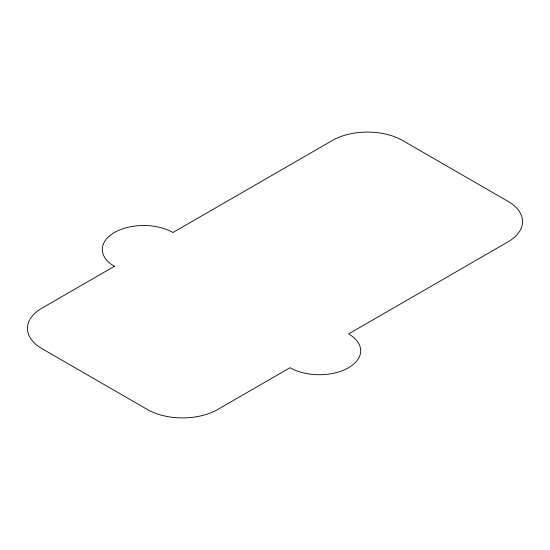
<?xml version="1.0" encoding="UTF-8"?>
<svg xmlns="http://www.w3.org/2000/svg" width="550" height="550" viewBox="0 0 550 550"><rect width="100%" height="100%" fill="white"/><g stroke="black" fill="none" stroke-linecap="round" stroke-linejoin="round"><path stroke-width="0.82" d="M114.4 266.317L42.013 308.11A49.679 28.682 0 0 0 42.013 348.673L147.4 409.509A49.679 28.682 0 0 0 217.656 409.509L290.036 367.723A41.401 23.904 0 0 0 348.583 367.723A41.401 23.904 0 0 0 348.583 333.919L507.987 241.89A49.679 28.682 0 0 0 507.987 201.327L402.6 140.491A49.679 28.682 0 0 0 332.344 140.491L172.947 232.519A41.401 23.904 0 0 0 114.4 232.519A41.401 23.904 0 0 0 114.4 266.317"/></g></svg>
